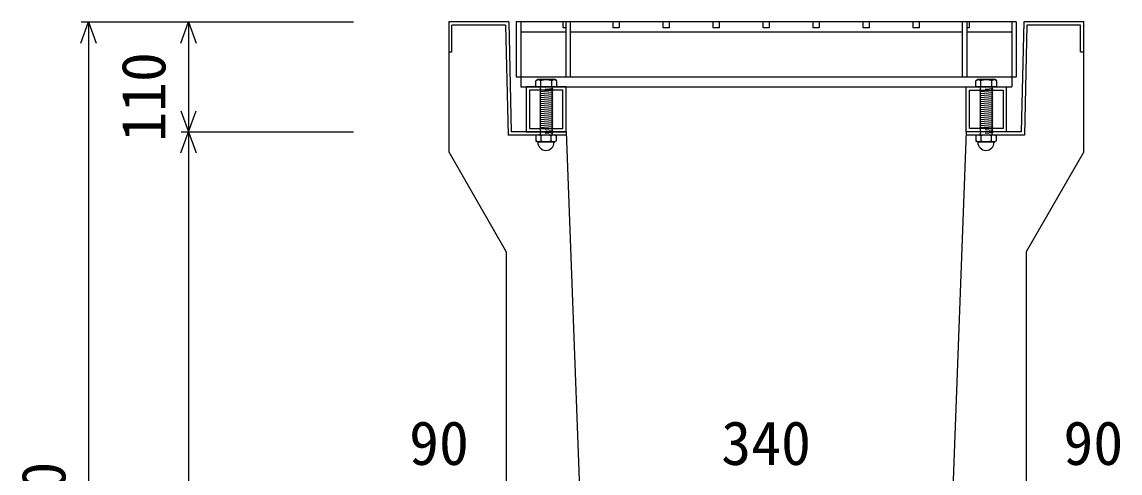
# Model space of a CAD drawing. Units: millimetres, scale not verified. Extents: x -25200 to 25200, y -8910 to 8910.
# Drawn here: x 17362 to 18460, y 1380 to 1832 of the extents above; entities that cross this region are included whole.
import ezdxf
from ezdxf.enums import TextEntityAlignment as Align

# ---------------------------------------------------------------- set-up
doc = ezdxf.new("R2010")
doc.units = ezdxf.units.MM
doc.header["$LTSCALE"] = 30
doc.linetypes.add('DOTTED', pattern=[1.75, 0.25, -1.5])
for name, color, linetype, lineweight in [('0-0_DIM', 7, 'Continuous', 25), ('0-2_HATCH', 6, 'Continuous', 25), ('0-5_OUTLINE', 3, 'Continuous', 25)]:
    doc.layers.add(name, color=color, linetype=linetype, lineweight=lineweight)
doc.styles.add('ＭＳ ゴシック', font='')
doc.styles.get('ＭＳ ゴシック').set_extended_font_data('MS Gothic')

msp = doc.modelspace()

# ---------------------------------------------------------------- linework, layer by layer
at = {"layer": '0-0_DIM'}
for p, q in [((17421.1, 1832.11), (17693.6, 1832.11)), ((17428.6, 1832.11), (17428.6, 832.11)), ((17528.6, 1832.11), (17528.6, 1722.11)), ((17521.1, 1722.11), (17693.6, 1722.11)), ((17528.6, 1722.11), (17528.6, 922.11))]:
    msp.add_line(p, q, dxfattribs=at)
for points in [[(17420.9, 1810.96), (17428.6, 1832.11), (17436.29, 1810.96)], [(17520.9, 1810.96), (17528.6, 1832.11), (17536.29, 1810.96)], [(17520.9, 1743.25), (17528.6, 1722.11), (17536.29, 1743.25)], [(17520.9, 1700.96), (17528.6, 1722.11), (17536.29, 1700.96)]]:
    msp.add_lwpolyline(points, dxfattribs=at)
at = {"layer": '0-2_HATCH'}
for p, q in [((17791.8, 1802.11), (17791.8, 1828.91)), ((17845.47, 1828.91), (17791.8, 1828.91)), ((17845.47, 1828.91), (17847.97, 1718.91)), ((18356.1, 1832.11), (17856.1, 1832.11)), ((17860.6, 1832.11), (17860.6, 1767.11)), ((17905.6, 1832.11), (17905.6, 1777.11)), ((17910.1, 1832.11), (17910.1, 1777.11)), ((18302.1, 1832.11), (18302.1, 1777.11)), ((18306.6, 1832.11), (18306.6, 1777.11)), ((18351.6, 1832.11), (18351.6, 1767.11)), ((18356.1, 1832.11), (18356.1, 1777.11)), ((18366.72, 1828.91), (18364.22, 1718.91)), ((18420.4, 1828.91), (18366.72, 1828.91)), ((18420.4, 1802.11), (18420.4, 1828.91)), ((17860.6, 1822.11), (17905.6, 1822.11)), ((17910.1, 1822.11), (18302.1, 1822.11)), ((18306.6, 1822.11), (18351.6, 1822.11)), ((17788.6, 1802.11), (17791.8, 1802.11)), ((18420.4, 1802.11), (18423.6, 1802.11)), ((17877.6, 1774.61), (17875.6, 1773.11)), ((17875.6, 1767.11), (17875.6, 1773.11)), ((17875.92, 1773.38), (17877.6, 1774.61)), ((17894.6, 1774.61), (17877.6, 1774.61)), ((17880.6, 1767.11), (17880.6, 1773.11)), ((17891.6, 1767.11), (17891.6, 1773.11)), ((17896.27, 1773.38), (17894.6, 1774.61)), ((17896.6, 1767.11), (17896.6, 1773.11)), ((18317.6, 1774.61), (18315.6, 1773.11)), ((18315.6, 1767.11), (18315.6, 1773.11)), ((18315.92, 1773.38), (18317.6, 1774.61)), ((18334.6, 1774.61), (18317.6, 1774.61)), ((18320.6, 1767.11), (18320.6, 1773.11)), ((18331.6, 1767.11), (18331.6, 1773.11)), ((18336.27, 1773.38), (18334.6, 1774.61)), ((18336.6, 1767.11), (18336.6, 1773.11)), ((17860.6, 1767.11), (18351.6, 1767.11)), ((17896.6, 1767.11), (17875.6, 1767.11)), ((17879.6, 1767.11), (17892.6, 1767.11)), ((17879.6, 1766.11), (17880.6, 1767.11)), ((17880.6, 1765.11), (17879.6, 1766.11)), ((17879.6, 1764.11), (17880.6, 1765.11)), ((17880.6, 1763.11), (17879.6, 1764.11)), ((17879.6, 1762.11), (17880.6, 1763.11)), ((17892.6, 1763.11), (17879.6, 1762.11)), ((17880.6, 1761.11), (17879.6, 1762.11)), ((17879.6, 1760.11), (17880.6, 1761.11)), ((17892.6, 1761.11), (17879.6, 1760.11)), ((17880.6, 1759.11), (17879.6, 1760.11)), ((17879.6, 1758.11), (17880.6, 1759.11)), ((17892.6, 1759.11), (17879.6, 1758.11)), ((17880.6, 1757.11), (17879.6, 1758.11)), ((17879.6, 1756.11), (17880.6, 1757.11)), ((17892.6, 1757.11), (17879.6, 1756.11)), ((17891.6, 1766.11), (17892.6, 1767.11)), ((17892.6, 1765.11), (17891.6, 1766.11)), ((17891.6, 1762.11), (17892.6, 1763.11)), ((17892.6, 1761.11), (17891.6, 1762.11)), ((17891.6, 1760.11), (17892.6, 1761.11)), ((17892.6, 1759.11), (17891.6, 1760.11)), ((17891.6, 1758.11), (17892.6, 1759.11)), ((17892.6, 1757.11), (17891.6, 1758.11)), ((18336.6, 1767.11), (18315.6, 1767.11)), ((18319.6, 1767.11), (18332.6, 1767.11)), ((18319.6, 1766.11), (18320.6, 1767.11)), ((18320.6, 1765.11), (18319.6, 1766.11)), ((18319.6, 1764.11), (18320.6, 1765.11)), ((18320.6, 1763.11), (18319.6, 1764.11)), ((18319.6, 1762.11), (18320.6, 1763.11)), ((18332.6, 1763.11), (18319.6, 1762.11)), ((18320.6, 1761.11), (18319.6, 1762.11)), ((18319.6, 1760.11), (18320.6, 1761.11)), ((18332.6, 1761.11), (18319.6, 1760.11)), ((18320.6, 1759.11), (18319.6, 1760.11)), ((18319.6, 1758.11), (18320.6, 1759.11)), ((18332.6, 1759.11), (18319.6, 1758.11)), ((18320.6, 1757.11), (18319.6, 1758.11)), ((18319.6, 1756.11), (18320.6, 1757.11)), ((18332.6, 1757.11), (18319.6, 1756.11)), ((18331.6, 1766.11), (18332.6, 1767.11)), ((18332.6, 1765.11), (18331.6, 1766.11)), ((18331.6, 1762.11), (18332.6, 1763.11)), ((18332.6, 1761.11), (18331.6, 1762.11)), ((18331.6, 1760.11), (18332.6, 1761.11)), ((18332.6, 1759.11), (18331.6, 1760.11)), ((18331.6, 1758.11), (18332.6, 1759.11)), ((18332.6, 1757.11), (18331.6, 1758.11)), ((17880.6, 1755.11), (17879.6, 1756.11)), ((17892.6, 1755.11), (17879.6, 1754.11)), ((17879.6, 1754.11), (17880.6, 1755.11)), ((17892.6, 1753.11), (17879.6, 1752.11)), ((17880.6, 1751.11), (17879.6, 1752.11)), ((17892.6, 1751.11), (17879.6, 1750.11)), ((17879.6, 1750.11), (17880.6, 1751.11)), ((17880.6, 1749.11), (17879.6, 1750.11)), ((17892.6, 1749.11), (17879.6, 1748.11)), ((17879.6, 1748.11), (17880.6, 1749.11)), ((17880.6, 1747.11), (17879.6, 1748.11)), ((17892.6, 1747.11), (17879.6, 1746.11)), ((17879.6, 1746.11), (17880.6, 1747.11)), ((17880.6, 1745.11), (17879.6, 1746.11)), ((17891.6, 1754.11), (17892.6, 1755.11)), ((17892.6, 1753.11), (17891.6, 1754.11)), ((17891.6, 1752.11), (17892.6, 1753.11)), ((17892.6, 1751.11), (17891.6, 1752.11)), ((17891.6, 1750.11), (17892.6, 1751.11)), ((17891.6, 1750.11), (17892.6, 1749.11)), ((17891.6, 1748.11), (17892.6, 1749.11)), ((17891.6, 1748.11), (17892.6, 1747.11)), ((17891.6, 1746.11), (17892.6, 1747.11)), ((17891.6, 1746.11), (17892.6, 1745.11)), ((18320.6, 1755.11), (18319.6, 1756.11)), ((18332.6, 1755.11), (18319.6, 1754.11)), ((18319.6, 1754.11), (18320.6, 1755.11)), ((18332.6, 1753.11), (18319.6, 1752.11)), ((18320.6, 1751.11), (18319.6, 1752.11)), ((18332.6, 1751.11), (18319.6, 1750.11)), ((18319.6, 1750.11), (18320.6, 1751.11)), ((18320.6, 1749.11), (18319.6, 1750.11)), ((18332.6, 1749.11), (18319.6, 1748.11)), ((18319.6, 1748.11), (18320.6, 1749.11)), ((18320.6, 1747.11), (18319.6, 1748.11)), ((18332.6, 1747.11), (18319.6, 1746.11)), ((18319.6, 1746.11), (18320.6, 1747.11)), ((18320.6, 1745.11), (18319.6, 1746.11)), ((18331.6, 1754.11), (18332.6, 1755.11)), ((18332.6, 1753.11), (18331.6, 1754.11)), ((18331.6, 1752.11), (18332.6, 1753.11)), ((18332.6, 1751.11), (18331.6, 1752.11)), ((18331.6, 1750.11), (18332.6, 1751.11)), ((18331.6, 1750.11), (18332.6, 1749.11)), ((18331.6, 1748.11), (18332.6, 1749.11)), ((18331.6, 1748.11), (18332.6, 1747.11)), ((18331.6, 1746.11), (18332.6, 1747.11)), ((18331.6, 1746.11), (18332.6, 1745.11)), ((17892.6, 1745.11), (17879.6, 1744.11)), ((17879.6, 1744.11), (17880.6, 1745.11)), ((17880.6, 1743.11), (17879.6, 1744.11)), ((17892.6, 1743.11), (17879.6, 1742.11)), ((17879.6, 1742.11), (17880.6, 1743.11)), ((17880.6, 1741.11), (17879.6, 1742.11)), ((17892.6, 1741.11), (17879.6, 1740.11)), ((17879.6, 1740.11), (17880.6, 1741.11)), ((17880.6, 1739.11), (17879.6, 1740.11)), ((17892.6, 1739.11), (17879.6, 1738.11)), ((17879.6, 1738.11), (17880.6, 1739.11)), ((17880.6, 1737.11), (17879.6, 1738.11)), ((17892.6, 1737.11), (17879.6, 1736.11)), ((17879.6, 1736.11), (17880.6, 1737.11)), ((17880.6, 1735.11), (17879.6, 1736.11)), ((17892.6, 1735.11), (17879.6, 1734.11)), ((17879.6, 1734.11), (17880.6, 1735.11)), ((17891.6, 1744.11), (17892.6, 1745.11)), ((17891.6, 1744.11), (17892.6, 1743.11)), ((17891.6, 1742.11), (17892.6, 1743.11)), ((17891.6, 1742.11), (17892.6, 1741.11)), ((17891.6, 1740.11), (17892.6, 1741.11)), ((17891.6, 1740.11), (17892.6, 1739.11)), ((17891.6, 1738.11), (17892.6, 1739.11)), ((17891.6, 1738.11), (17892.6, 1737.11)), ((17891.6, 1736.11), (17892.6, 1737.11)), ((17891.6, 1736.11), (17892.6, 1735.11)), ((17891.6, 1734.11), (17892.6, 1735.11)), ((18332.6, 1745.11), (18319.6, 1744.11)), ((18319.6, 1744.11), (18320.6, 1745.11)), ((18320.6, 1743.11), (18319.6, 1744.11)), ((18332.6, 1743.11), (18319.6, 1742.11)), ((18319.6, 1742.11), (18320.6, 1743.11)), ((18320.6, 1741.11), (18319.6, 1742.11)), ((18332.6, 1741.11), (18319.6, 1740.11)), ((18319.6, 1740.11), (18320.6, 1741.11)), ((18320.6, 1739.11), (18319.6, 1740.11)), ((18332.6, 1739.11), (18319.6, 1738.11)), ((18319.6, 1738.11), (18320.6, 1739.11)), ((18320.6, 1737.11), (18319.6, 1738.11)), ((18332.6, 1737.11), (18319.6, 1736.11)), ((18319.6, 1736.11), (18320.6, 1737.11)), ((18320.6, 1735.11), (18319.6, 1736.11)), ((18332.6, 1735.11), (18319.6, 1734.11)), ((18319.6, 1734.11), (18320.6, 1735.11)), ((18331.6, 1744.11), (18332.6, 1745.11)), ((18331.6, 1744.11), (18332.6, 1743.11)), ((18331.6, 1742.11), (18332.6, 1743.11)), ((18331.6, 1742.11), (18332.6, 1741.11)), ((18331.6, 1740.11), (18332.6, 1741.11)), ((18331.6, 1740.11), (18332.6, 1739.11)), ((18331.6, 1738.11), (18332.6, 1739.11)), ((18331.6, 1738.11), (18332.6, 1737.11)), ((18331.6, 1736.11), (18332.6, 1737.11)), ((18331.6, 1736.11), (18332.6, 1735.11)), ((18331.6, 1734.11), (18332.6, 1735.11)), ((17880.6, 1733.11), (17879.6, 1734.11)), ((17892.6, 1733.11), (17879.6, 1732.11)), ((17879.6, 1732.11), (17880.6, 1733.11)), ((17880.6, 1731.11), (17879.6, 1732.11)), ((17892.6, 1731.11), (17879.6, 1730.11)), ((17879.6, 1730.11), (17880.6, 1731.11)), ((17880.6, 1729.11), (17879.6, 1730.11)), ((17892.6, 1729.11), (17879.6, 1728.11)), ((17879.6, 1728.11), (17880.6, 1729.11)), ((17880.6, 1727.11), (17879.6, 1728.11)), ((17892.6, 1727.11), (17879.6, 1726.11)), ((17879.6, 1726.11), (17880.6, 1727.11)), ((17880.6, 1725.11), (17879.6, 1726.11)), ((17879.6, 1724.11), (17880.6, 1725.11)), ((17880.6, 1723.11), (17879.6, 1724.11)), ((17891.6, 1734.11), (17892.6, 1733.11)), ((17891.6, 1732.11), (17892.6, 1733.11)), ((17891.6, 1732.11), (17892.6, 1731.11)), ((17891.6, 1730.11), (17892.6, 1731.11)), ((17891.6, 1730.11), (17892.6, 1729.11)), ((17891.6, 1728.11), (17892.6, 1729.11)), ((17891.6, 1728.11), (17892.6, 1727.11)), ((17891.6, 1726.11), (17892.6, 1727.11)), ((17891.6, 1726.11), (17892.6, 1725.11)), ((17891.6, 1724.11), (17892.6, 1725.11)), ((17891.6, 1724.11), (17892.6, 1723.11)), ((18320.6, 1733.11), (18319.6, 1734.11)), ((18332.6, 1733.11), (18319.6, 1732.11)), ((18319.6, 1732.11), (18320.6, 1733.11)), ((18320.6, 1731.11), (18319.6, 1732.11)), ((18332.6, 1731.11), (18319.6, 1730.11)), ((18319.6, 1730.11), (18320.6, 1731.11)), ((18320.6, 1729.11), (18319.6, 1730.11)), ((18332.6, 1729.11), (18319.6, 1728.11)), ((18319.6, 1728.11), (18320.6, 1729.11)), ((18320.6, 1727.11), (18319.6, 1728.11)), ((18332.6, 1727.11), (18319.6, 1726.11)), ((18319.6, 1726.11), (18320.6, 1727.11)), ((18320.6, 1725.11), (18319.6, 1726.11)), ((18319.6, 1724.11), (18320.6, 1725.11)), ((18320.6, 1723.11), (18319.6, 1724.11)), ((18331.6, 1734.11), (18332.6, 1733.11)), ((18331.6, 1732.11), (18332.6, 1733.11)), ((18331.6, 1732.11), (18332.6, 1731.11)), ((18331.6, 1730.11), (18332.6, 1731.11)), ((18331.6, 1730.11), (18332.6, 1729.11)), ((18331.6, 1728.11), (18332.6, 1729.11)), ((18331.6, 1728.11), (18332.6, 1727.11)), ((18331.6, 1726.11), (18332.6, 1727.11)), ((18331.6, 1726.11), (18332.6, 1725.11)), ((18331.6, 1724.11), (18332.6, 1725.11)), ((18331.6, 1724.11), (18332.6, 1723.11)), ((17906.22, 1718.91), (17847.97, 1718.91)), ((17876.46, 1718.89), (17875.59, 1718.24)), ((17875.59, 1718.24), (17875.59, 1713.06)), ((17877.28, 1712.08), (17875.59, 1713.06)), ((17895.14, 1718.89), (17876.46, 1718.89)), ((17879.6, 1722.11), (17880.6, 1723.11)), ((17880.6, 1721.11), (17879.6, 1722.11)), ((17879.6, 1720.11), (17880.6, 1721.11)), ((17880.6, 1719.11), (17879.6, 1720.11)), ((17880.38, 1718.89), (17880.6, 1719.11)), ((17880.7, 1718.24), (17880.7, 1713.06)), ((17890.9, 1718.24), (17890.9, 1713.06)), ((17891.6, 1722.11), (17892.6, 1723.11)), ((17891.6, 1722.11), (17892.6, 1721.11)), ((17891.6, 1720.11), (17892.6, 1721.11)), ((17891.6, 1720.11), (17892.6, 1719.11)), ((17892.38, 1718.89), (17892.6, 1719.11)), ((17894.31, 1712.08), (17896, 1713.06)), ((17895.14, 1718.89), (17896, 1718.24)), ((17896, 1718.24), (17896, 1713.06)), ((18364.22, 1718.91), (18306.1, 1718.91)), ((18316.46, 1718.89), (18315.59, 1718.24)), ((18315.59, 1718.24), (18315.59, 1713.06)), ((18317.28, 1712.08), (18315.59, 1713.06)), ((18335.14, 1718.89), (18316.46, 1718.89)), ((18319.6, 1722.11), (18320.6, 1723.11)), ((18320.6, 1721.11), (18319.6, 1722.11)), ((18319.6, 1720.11), (18320.6, 1721.11)), ((18320.6, 1719.11), (18319.6, 1720.11)), ((18320.38, 1718.89), (18320.6, 1719.11)), ((18320.7, 1718.24), (18320.7, 1713.06)), ((18330.9, 1718.24), (18330.9, 1713.06)), ((18331.6, 1722.11), (18332.6, 1723.11)), ((18331.6, 1722.11), (18332.6, 1721.11)), ((18331.6, 1720.11), (18332.6, 1721.11)), ((18331.6, 1720.11), (18332.6, 1719.11)), ((18332.38, 1718.89), (18332.6, 1719.11)), ((18334.31, 1712.08), (18336, 1713.06)), ((18335.14, 1718.89), (18336, 1718.24)), ((18336, 1718.24), (18336, 1713.06)), ((17877.28, 1711.76), (17877.28, 1712.08)), ((17894.31, 1712.08), (17877.28, 1712.08)), ((17894.31, 1711.76), (17877.28, 1711.76)), ((17894.31, 1711.76), (17894.31, 1712.08)), ((18317.28, 1711.76), (18317.28, 1712.08)), ((18334.31, 1712.08), (18317.28, 1712.08)), ((18334.31, 1711.76), (18317.28, 1711.76)), ((18334.31, 1711.76), (18334.31, 1712.08))]:
    msp.add_line(p, q, dxfattribs=at)
at = {"layer": '0-2_HATCH', "linetype": 'DOTTED'}
for p, q in [((17892.6, 1767.11), (17879.6, 1766.11)), ((17892.6, 1765.11), (17879.6, 1764.11)), ((18332.6, 1767.11), (18319.6, 1766.11)), ((18332.6, 1765.11), (18319.6, 1764.11)), ((17892.6, 1725.11), (17879.6, 1724.11)), ((18332.6, 1725.11), (18319.6, 1724.11)), ((17892.6, 1723.11), (17879.6, 1722.11)), ((17892.6, 1721.11), (17879.6, 1720.11)), ((18332.6, 1723.11), (18319.6, 1722.11)), ((18332.6, 1721.11), (18319.6, 1720.11))]:
    msp.add_line(p, q, dxfattribs=at)
at = {"layer": '0-2_HATCH'}
for points in [[(17856.1, 1832.11), (17856.1, 1777.11), (18356.1, 1777.11)], [(17905.6, 1826.11), (17903.1, 1826.11), (17903.1, 1832.11)], [(17959.1, 1832.11), (17959.1, 1826.11), (17953.1, 1826.11), (17953.1, 1832.11)], [(18009.1, 1832.11), (18009.1, 1826.11), (18003.1, 1826.11), (18003.1, 1832.11)], [(18059.1, 1832.11), (18059.1, 1826.11), (18053.1, 1826.11), (18053.1, 1832.11)], [(18109.1, 1832.11), (18109.1, 1826.11), (18103.1, 1826.11), (18103.1, 1832.11)], [(18159.1, 1832.11), (18159.1, 1826.11), (18153.1, 1826.11), (18153.1, 1832.11)], [(18209.1, 1832.11), (18209.1, 1826.11), (18203.1, 1826.11), (18203.1, 1832.11)], [(18259.1, 1832.11), (18259.1, 1826.11), (18253.1, 1826.11), (18253.1, 1832.11)], [(18309.1, 1832.11), (18309.1, 1826.11), (18306.6, 1826.11)], [(17892.6, 1763.11), (17891.6, 1764.11), (17892.6, 1765.11)], [(17892.6, 1755.11), (17891.6, 1756.11), (17892.6, 1757.11)], [(18332.6, 1763.11), (18331.6, 1764.11), (18332.6, 1765.11)], [(18332.6, 1755.11), (18331.6, 1756.11), (18332.6, 1757.11)], [(17879.6, 1752.11), (17880.6, 1753.11), (17879.6, 1754.11)], [(18319.6, 1752.11), (18320.6, 1753.11), (18319.6, 1754.11)]]:
    msp.add_lwpolyline(points, dxfattribs=at)
for points in [[(17866.1, 1767.11), (17866.1, 1722.11), (17906.1, 1722.11), (17906.1, 1767.11)], [(17869.3, 1763.91), (17869.3, 1725.31), (17902.9, 1725.31), (17902.9, 1763.91)], [(18346.1, 1767.11), (18346.1, 1722.11), (18306.1, 1722.11), (18306.1, 1767.11)], [(18342.9, 1763.91), (18342.9, 1725.31), (18309.3, 1725.31), (18309.3, 1763.91)]]:
    msp.add_lwpolyline(points, close=True, dxfattribs=at)
for centre, radius, start, end in [((17878.1, 1770.48), 3.62, 46.39563, 133.60437), ((17886.1, 1758.48), 15.62, 69.39075, 110.60925), ((17894.1, 1770.48), 3.62, 46.39563, 133.60437), ((18318.1, 1770.48), 3.62, 46.39563, 133.60437), ((18326.1, 1758.48), 15.62, 69.39075, 110.60925), ((18334.1, 1770.48), 3.62, 46.39563, 133.60437), ((17878.14, 1713.54), 5.35, 61.49832, 118.50684), ((17878.15, 1717.76), 5.35, 241.49843, 298.50089), ((17885.8, 1698.47), 20.42, 75.52621, 104.47362), ((17885.8, 1732.82), 20.42, 255.52638, 284.47374), ((17893.45, 1713.54), 5.35, 61.49231, 118.50169), ((17893.45, 1717.76), 5.35, 241.49989, 298.5), ((18318.14, 1713.54), 5.35, 61.49832, 118.50684), ((18318.15, 1717.76), 5.35, 241.49843, 298.50089), ((18325.8, 1698.47), 20.42, 75.52621, 104.47362), ((18325.8, 1732.82), 20.42, 255.52638, 284.47374), ((18333.45, 1713.54), 5.35, 61.49231, 118.50169), ((18333.45, 1717.76), 5.35, 241.49989, 298.5), ((17885.8, 1711.76), 8.19, 180, 359.99995), ((18325.8, 1711.76), 8.19, 180, 359.99995)]:
    msp.add_arc(centre, radius, start, end, dxfattribs=at)
at = {"layer": '0-5_OUTLINE'}
for p, q in [((17848.6, 1832.11), (17788.6, 1832.11)), ((17788.6, 1832.11), (17788.6, 1702.11)), ((17848.6, 1832.11), (17851.1, 1722.11)), ((18363.6, 1832.11), (18361.1, 1722.11)), ((18423.6, 1832.11), (18363.6, 1832.11)), ((18423.6, 1702.11), (18423.6, 1832.11)), ((17906.1, 1722.11), (17851.1, 1722.11)), ((17906.1, 1722.11), (17934.29, 970.23)), ((18306.1, 1722.11), (18277.9, 970.23)), ((18361.1, 1722.11), (18306.1, 1722.11)), ((17788.6, 1702.11), (17846.1, 1602.11)), ((18423.6, 1702.11), (18366.1, 1602.11)), ((17846.1, 1602.11), (17846.1, 989.61)), ((18366.1, 1602.11), (18366.1, 989.61))]:
    msp.add_line(p, q, dxfattribs=at)

# ---------------------------------------------------------------- texts
at = {"layer": '0-0_DIM', "style": 'ＭＳ ゴシック'}
for s, p in [('110', (17518.6, 1712.11)), ('1000', (17418.6, 1272.11))]:
    msp.add_text(s, height=43.99, rotation=90, dxfattribs=at).set_placement(p, align=Align.BOTTOM_LEFT)
for s, p in [('90', (17748.99, 1375.4)), ('340', (18061.1, 1375.4)), ('90', (18403.2, 1375.4))]:
    msp.add_text(s, height=43.99, dxfattribs=at).set_placement(p, align=Align.BOTTOM_LEFT)

doc.saveas('drawing.dxf')
